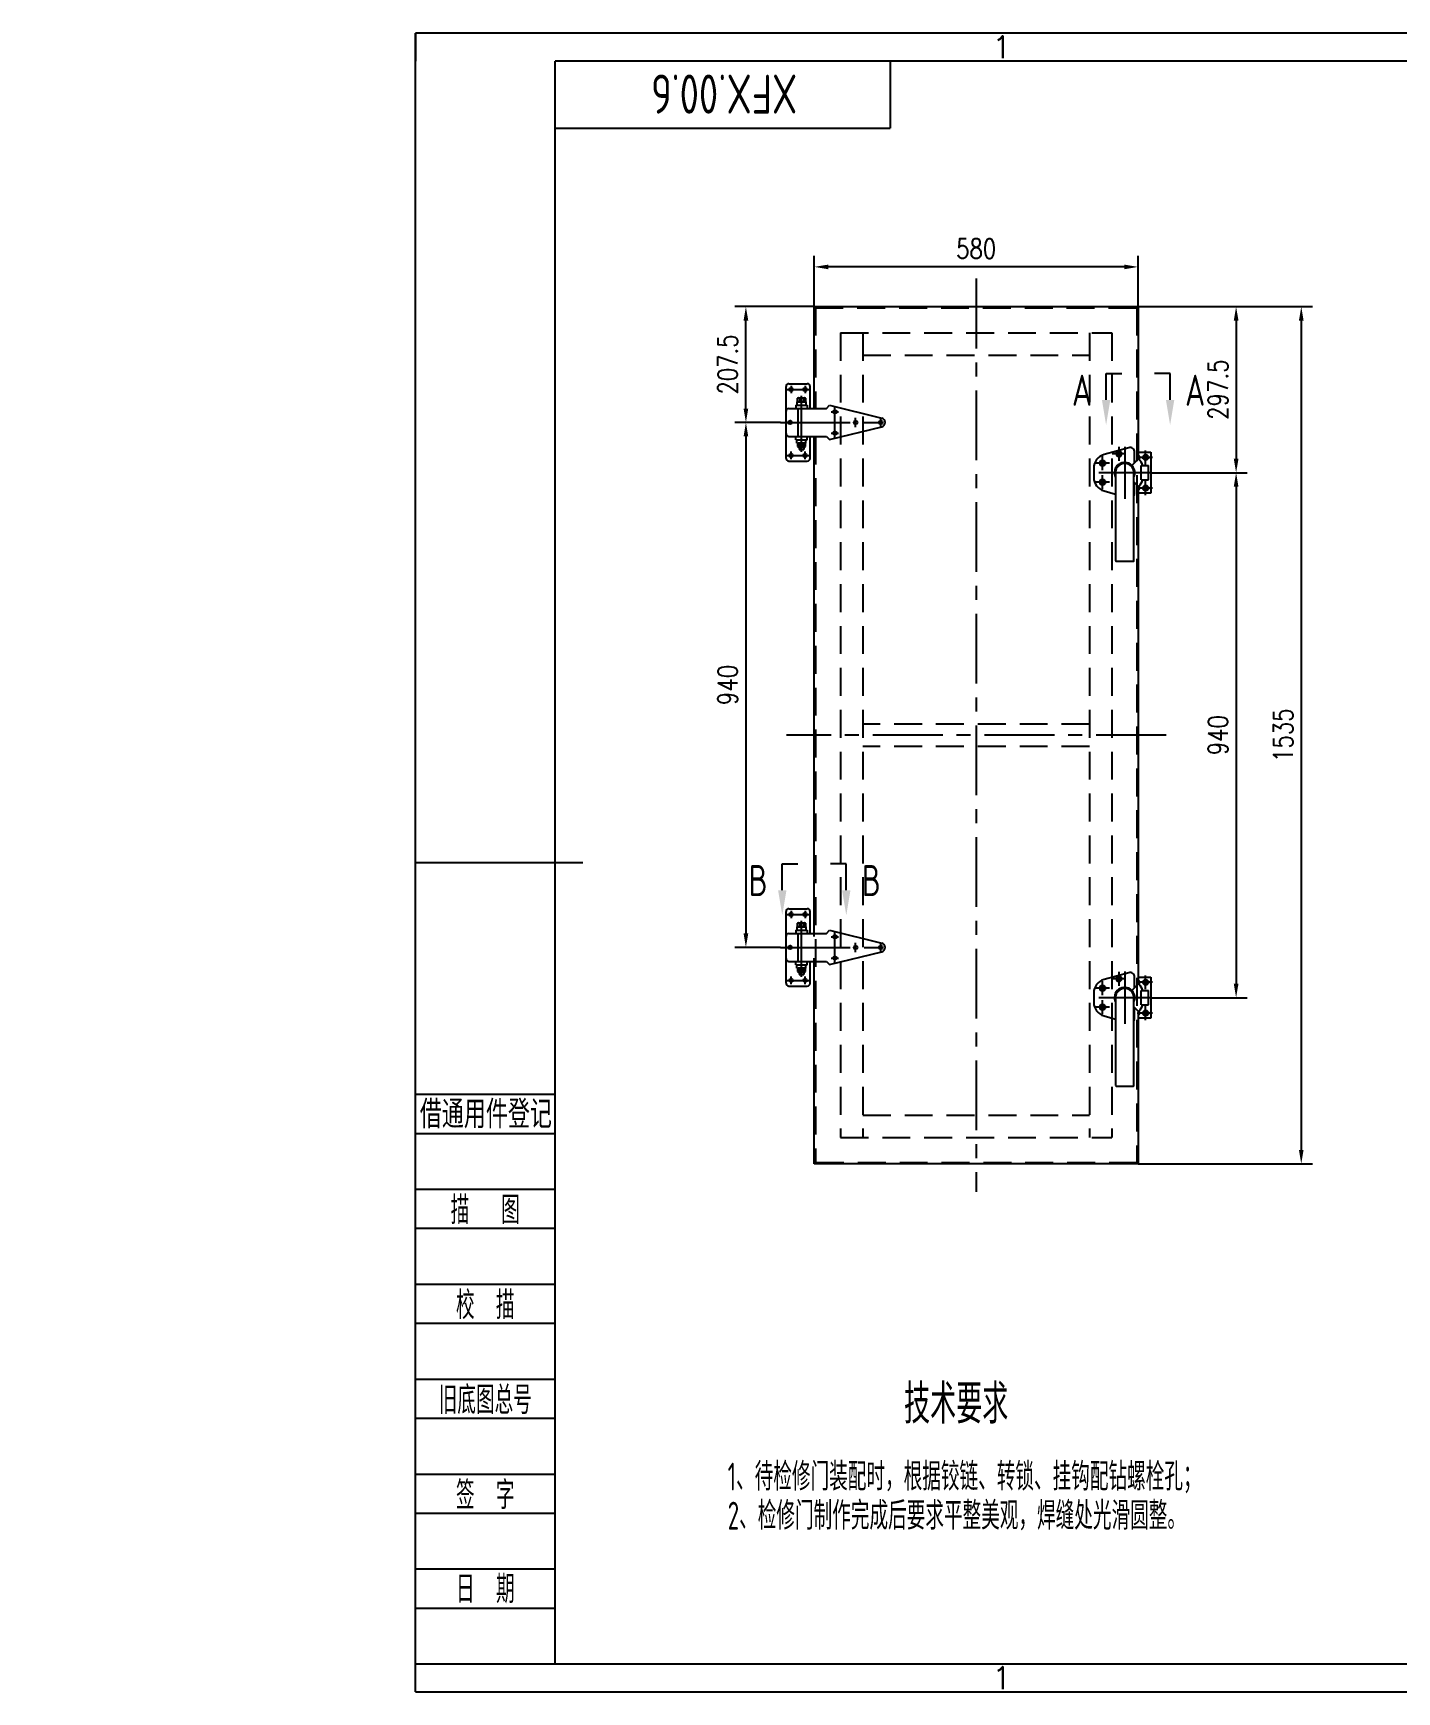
# Model space of a CAD drawing. Header units: inches. Extents: x -935 to 3950, y -50 to 2920.
# Drawn here: x -935 to 1508, y -50 to 2920 of the extents above; entities that cross this region are included whole.
import ezdxf
from ezdxf.enums import TextEntityAlignment as Align

# ---------------------------------------------------------------- set-up
doc = ezdxf.new("R2010")
doc.units = ezdxf.units.IN
doc.header["$LTSCALE"] = 100
doc.linetypes.add('CENTER', pattern=[2, 1.25, -0.25, 0.25, -0.25])
doc.linetypes.add('DASHED', pattern=[0.75, 0.5, -0.25])
for name, color, linetype in [('1轮廓实线层', 7, 'Continuous'), ('2细线层', 4, 'Continuous'), ('3中心线层', 1, 'CENTER'), ('4虚线层', 6, 'DASHED'), ('5剖面线层', 2, 'Continuous'), ('6文字层', 3, 'Continuous'), ('7标注层', 4, 'Continuous'), ('8符号标注层', 31, 'Continuous'), ('图框层', 7, 'Continuous')]:
    doc.layers.add(name, color=color, linetype=linetype)
doc.styles.add('PC_TEXTSTYLE', font='isocp.shx', dxfattribs={"width": 0.8, "bigfont": 'hzfs.shx'})
doc.styles.add('TH_GBDIM', font='romans.shx', dxfattribs={"width": 0.8, "bigfont": 'gbcbig.shx'})
doc.dimstyles.new('TH_GBDIM', dxfattribs={"dimscale": 10, "dimtxt": 3.5, "dimasz": 2.5, "dimexe": 2, "dimexo": 0, "dimgap": 1.5, "dimtad": 1, "dimdec": 1, "dimdsep": 46, "dimtxsty": 'TH_GBDIM', "dimcen": 2.5, "dimclrd": 130, "dimclre": 130, "dimclrt": 3, "dimadec": 0, "dimazin": 2, "dimtfac": 0.714286, "dimtdec": 1, "dimtmove": 0, "dimatfit": 3, "dimfxl": 0, "dimtzin": 0, "dimlwd": -1, "dimlwe": -1, "dimarcsym": 0})

# ---------------------------------------------------------------- blocks, each defined once
blk = doc.blocks.new('*D17')
at = {"layer": '7标注层', "color": 130, "transparency": 16777216}
for p, q in [((464.3, 2430.4), (464.3, 2521.5)), ((1019.3, 2501.5), (489.3, 2501.5)), ((1044.3, 2430.4), (1044.3, 2521.5))]:
    blk.add_line(p, q, dxfattribs=at)
for points in [[(489.3, 2505.6), (489.3, 2497.3), (464.3, 2501.5)], [(1019.3, 2505.6), (1019.3, 2497.3), (1044.3, 2501.5)]]:
    blk.add_solid(points, dxfattribs=at)
at = {"layer": 'Defpoints', "color": 0, "transparency": 16777216}
for p in [(464.3, 2501.5), (464.3, 2430.4), (1044.3, 2430.4)]:
    blk.add_point(p, dxfattribs=at)
at = {"layer": '7标注层', "color": 3, "transparency": 16777216, "insert": (754.3, 2534), "char_height": 35, "attachment_point": 5, "style": 'TH_GBDIM'}
blk.add_mtext('580', dxfattribs=at)
blk = doc.blocks.new('*D18')
at = {"layer": '7标注层', "color": 130, "transparency": 16777216}
for p, q in [((1044.3, 2430.4), (1356.5, 2430.4)), ((1336.5, 2405.4), (1336.5, 920.4)), ((1044.3, 895.4), (1356.5, 895.4))]:
    blk.add_line(p, q, dxfattribs=at)
for points in [[(1332.3, 2405.4), (1340.6, 2405.4), (1336.5, 2430.4)], [(1332.3, 920.4), (1340.6, 920.4), (1336.5, 895.4)]]:
    blk.add_solid(points, dxfattribs=at)
at = {"layer": 'Defpoints', "color": 0, "transparency": 16777216}
for p in [(1044.3, 2430.4), (1044.3, 895.4), (1336.5, 895.4)]:
    blk.add_point(p, dxfattribs=at)
at = {"layer": '7标注层', "color": 3, "transparency": 16777216, "insert": (1304, 1662.9), "char_height": 35, "attachment_point": 5, "rotation": 90, "style": 'TH_GBDIM'}
blk.add_mtext('1535', dxfattribs=at)
blk = doc.blocks.new('*D19')
at = {"layer": '7标注层', "color": 130, "transparency": 16777216}
for p, q in [((403.7, 2222.9), (321.8, 2222.9)), ((341.8, 2197.9), (341.8, 1307.9)), ((403.7, 1282.9), (321.8, 1282.9))]:
    blk.add_line(p, q, dxfattribs=at)
for points in [[(337.7, 2197.9), (346, 2197.9), (341.8, 2222.9)], [(337.7, 1307.9), (346, 1307.9), (341.8, 1282.9)]]:
    blk.add_solid(points, dxfattribs=at)
at = {"layer": 'Defpoints', "color": 0, "transparency": 16777216}
for p in [(403.7, 2222.9), (341.8, 1282.9), (403.7, 1282.9)]:
    blk.add_point(p, dxfattribs=at)
at = {"layer": '7标注层', "color": 3, "transparency": 16777216, "insert": (309.3, 1752.9), "char_height": 35, "attachment_point": 5, "rotation": 90, "style": 'TH_GBDIM'}
blk.add_mtext('940', dxfattribs=at)
blk = doc.blocks.new('*D20')
at = {"layer": '7标注层', "color": 130, "transparency": 16777216}
for p, q in [((464.3, 2430.4), (321.8, 2430.4)), ((341.8, 2247.9), (341.8, 2405.4)), ((403.7, 2222.9), (321.8, 2222.9))]:
    blk.add_line(p, q, dxfattribs=at)
for points in [[(337.7, 2405.4), (346, 2405.4), (341.8, 2430.4)], [(337.7, 2247.9), (346, 2247.9), (341.8, 2222.9)]]:
    blk.add_solid(points, dxfattribs=at)
at = {"layer": 'Defpoints', "color": 0, "transparency": 16777216}
for p in [(341.8, 2430.4), (464.3, 2430.4), (403.7, 2222.9)]:
    blk.add_point(p, dxfattribs=at)
at = {"layer": '7标注层', "color": 3, "transparency": 16777216, "insert": (309.3, 2326.7), "char_height": 35, "attachment_point": 5, "rotation": 90, "style": 'TH_GBDIM'}
blk.add_mtext('207.5', dxfattribs=at)
blk = doc.blocks.new('*D21')
at = {"layer": '7标注层', "color": 130, "transparency": 16777216}
for p, q in [((1044.3, 2430.4), (1239.8, 2430.4)), ((1219.8, 2405.4), (1219.8, 2157.9)), ((1066.8, 2132.9), (1239.8, 2132.9))]:
    blk.add_line(p, q, dxfattribs=at)
for points in [[(1215.6, 2405.4), (1224, 2405.4), (1219.8, 2430.4)], [(1215.6, 2157.9), (1224, 2157.9), (1219.8, 2132.9)]]:
    blk.add_solid(points, dxfattribs=at)
at = {"layer": 'Defpoints', "color": 0, "transparency": 16777216}
for p in [(1044.3, 2430.4), (1066.8, 2132.9), (1219.8, 2132.9)]:
    blk.add_point(p, dxfattribs=at)
at = {"layer": '7标注层', "color": 3, "transparency": 16777216, "insert": (1187.3, 2281.7), "char_height": 35, "attachment_point": 5, "rotation": 90, "style": 'TH_GBDIM'}
blk.add_mtext('297.5', dxfattribs=at)
blk = doc.blocks.new('*D22')
at = {"layer": '7标注层', "color": 130, "transparency": 16777216}
for p, q in [((1067, 2132.9), (1239.8, 2132.9)), ((1219.8, 2107.9), (1219.8, 1217.9)), ((1066.8, 1192.9), (1239.8, 1192.9))]:
    blk.add_line(p, q, dxfattribs=at)
for points in [[(1215.6, 2107.9), (1224, 2107.9), (1219.8, 2132.9)], [(1215.6, 1217.9), (1224, 1217.9), (1219.8, 1192.9)]]:
    blk.add_solid(points, dxfattribs=at)
at = {"layer": 'Defpoints', "color": 0, "transparency": 16777216}
for p in [(1067, 2132.9), (1066.8, 1192.9), (1219.8, 1192.9)]:
    blk.add_point(p, dxfattribs=at)
at = {"layer": '7标注层', "color": 3, "transparency": 16777216, "insert": (1187.3, 1662.9), "char_height": 35, "attachment_point": 5, "rotation": 90, "style": 'TH_GBDIM'}
blk.add_mtext('940', dxfattribs=at)
blk = doc.blocks.new('PC_FJL_BLOCK')
at = {"layer": '2细线层'}
for p, q in [((-25, 102), (0, 102)), ((-25, 95), (0, 95)), ((-25, 85), (0, 85)), ((-25, 78), (0, 78)), ((-25, 68), (0, 68)), ((-25, 61), (0, 61)), ((-25, 51), (0, 51)), ((-25, 44), (0, 44)), ((-25, 34), (0, 34)), ((-25, 27), (0, 27)), ((-25, 17), (0, 17)), ((-25, 10), (0, 10)), ((-25, 0), (0, 0))]:
    blk.add_line(p, q, dxfattribs=at)
at = {"layer": '6文字层', "color": 3, "style": 'PC_TEXTSTYLE', "width": 0.715685}
blk.add_text('借通用件登记', height=5, dxfattribs=at).set_placement((-24.22, 95.91), (-0.56, 95.91), align=Align.FIT)
at = {"layer": '6文字层', "color": 3, "style": 'PC_TEXTSTYLE'}
for s, width, p in [('描   图', 0.6667, (-12.5, 81.5)), ('校  描', 0.667, (-12.5, 64.5)), ('旧底图总号', 0.667, (-12.5, 47.5)), ('签  字', 0.667, (-12.5, 30.5)), ('日  期', 0.667, (-12.49, 13.6))]:
    blk.add_text(s, height=5, dxfattribs=dict(at, width=width)).set_placement(p, align=Align.MIDDLE)
at = {"layer": '6文字层', "style": 'PC_TEXTSTYLE'}
for tag, width, p, p2 in [('借通用件登记', 0.671328, (-23.44, 86.36), (-1.25, 86.36)), ('描图', 2.120922, (-23.44, 69.36), (-1.25, 69.36)), ('校图', 2.149976, (-23.75, 52.06), (-1.25, 52.06)), ('旧底图总号', 0.761452, (-22.84, 35.67), (-1.86, 35.67)), ('签字', 2.026939, (-23.14, 18.37), (-1.56, 18.37)), ('日期', 1.89999, (-22.84, 1.37), (-2.17, 1.37))]:
    blk.add_attdef(tag, text='', height=5, dxfattribs=dict(at, width=width)).set_placement(p, p2, align=Align.FIT)
blk = doc.blocks.new('PC_TYDH_BLOCK')
at = {"layer": '2细线层', "linetype": 'Continuous'}
for p in [(60, 0), (0, -12)]:
    blk.add_line(p, (60, -12), dxfattribs=at)
at = {"layer": '6文字层', "style": 'PC_TEXTSTYLE', "width": 1.815486}
blk.add_attdef('图样代号', text='', height=7, rotation=180, dxfattribs=at).set_placement((58.24, -2.4), (2.35, -2.4), align=Align.FIT)

msp = doc.modelspace()

# ---------------------------------------------------------------- hatches: boundary and pattern name
at = {"layer": '5剖面线层', "extrusion": (0, -1.22461e-16, -1)}
h = msp.add_hatch(dxfattribs=at)
h.set_pattern_fill('ANSI31', color=256, scale=10, angle=270, style=0)
h.set_pattern_definition([(315, (1234.627, 1240.02), (22.4506, 22.4506), [])])
h.paths.add_polyline_path([(934.71, 1501.76), (934.33, 1501.38), (930.38, 1501.38), (930.01, 1501.76), (930.01, 1503.26), (930.37, 1503.88), (934.35, 1503.88), (934.71, 1503.26)])
at = {"layer": '5剖面线层'}
h = msp.add_hatch(dxfattribs=at)
h.set_pattern_fill('ANSI31', color=256, scale=10, style=0)
h.set_pattern_definition([(45, (-1234.627, 1758.495), (-22.4506, 22.4506), [])])
h.paths.add_polyline_path([(-934.71, 1496.76), (-934.33, 1497.13), (-930.38, 1497.13), (-930.01, 1496.76), (-930.01, 1495.26), (-930.37, 1494.64), (-934.35, 1494.64), (-934.71, 1495.26)])

# ---------------------------------------------------------------- linework, layer by layer
for p, q in [((434.12, 2260.46), (434.12, 2266.24)), ((435.92, 2266.75), (446.7, 2266.75)), ((446.7, 2259.95), (435.92, 2259.95)), ((437.72, 2266.24), (437.72, 2260.46)), ((444.91, 2266.24), (444.91, 2260.46)), ((448.5, 2266.24), (448.5, 2260.46)), ((434.12, 2185.44), (434.12, 2179.66)), ((446.7, 2185.95), (435.92, 2185.95)), ((435.92, 2179.15), (446.7, 2179.15)), ((437.72, 2179.66), (437.72, 2185.44)), ((444.91, 2179.66), (444.91, 2185.44)), ((448.5, 2179.66), (448.5, 2185.44)), ((434.12, 1320.46), (434.12, 1326.24)), ((435.92, 1326.75), (446.7, 1326.75)), ((446.7, 1319.95), (435.92, 1319.95)), ((437.72, 1326.24), (437.72, 1320.46)), ((444.91, 1326.24), (444.91, 1320.46)), ((448.5, 1326.24), (448.5, 1320.46)), ((434.12, 1245.44), (434.12, 1239.66)), ((446.7, 1245.95), (435.92, 1245.95)), ((435.92, 1239.15), (446.7, 1239.15)), ((437.72, 1239.66), (437.72, 1245.44)), ((444.91, 1239.66), (444.91, 1245.44)), ((448.5, 1239.66), (448.5, 1245.44))]:
    msp.add_line(p, q)
for centre, radius, start, end in [((435.92, 2263.32), 3.42, 58.31982, 121.68018), ((435.92, 2263.37), 3.42, 238.31982, 301.68018), ((441.31, 2253.82), 12.93, 73.85137, 106.14863), ((441.31, 2272.87), 12.93, 253.85137, 286.14863), ((446.7, 2263.32), 3.42, 58.31982, 121.68018), ((446.7, 2263.37), 3.42, 238.31982, 301.68018), ((435.92, 2182.52), 3.42, 58.31982, 121.68018), ((435.92, 2182.57), 3.42, 238.31982, 301.68018), ((441.31, 2173.02), 12.93, 73.85137, 106.14863), ((441.31, 2192.07), 12.93, 253.85137, 286.14863), ((446.7, 2182.52), 3.42, 58.31982, 121.68018), ((446.7, 2182.57), 3.42, 238.31982, 301.68018), ((435.92, 1323.32), 3.42, 58.31982, 121.68018), ((435.92, 1323.37), 3.42, 238.31982, 301.68018), ((441.31, 1313.82), 12.93, 73.85137, 106.14863), ((441.31, 1332.87), 12.93, 253.85137, 286.14863), ((446.7, 1323.32), 3.42, 58.31982, 121.68018), ((446.7, 1323.37), 3.42, 238.31982, 301.68018), ((435.92, 1242.52), 3.42, 58.31982, 121.68018), ((435.92, 1242.57), 3.42, 238.31982, 301.68018), ((441.31, 1233.02), 12.93, 73.85137, 106.14863), ((441.31, 1252.07), 12.93, 253.85137, 286.14863), ((446.7, 1242.52), 3.42, 58.31982, 121.68018), ((446.7, 1242.57), 3.42, 238.31982, 301.68018)]:
    msp.add_arc(centre, radius, start, end)
at = {"layer": '1轮廓实线层', "color": 0}
for p, q in [((464.26, 2430.45), (1044.26, 2430.45)), ((464.26, 2247.95), (464.26, 2430.45)), ((1044.26, 2430.45), (1044.26, 2156.89)), ((464.26, 1302.2), (464.26, 2197.95)), ((1027.7, 2177.68), (983.21, 2165.49)), ((1037.81, 2150.45), (1037.81, 2169.96)), ((1044.26, 2169.45), (1066.76, 2169.45)), ((1066.76, 2169.45), (1066.76, 2096.45)), ((964.81, 2141.37), (964.81, 2124.52)), ((1044.34, 2156.98), (1033.2, 2145.84)), ((1049.76, 2145.95), (1062.76, 2145.95)), ((1049.76, 2119.95), (1049.76, 2145.95)), ((1062.76, 2119.95), (1062.76, 2145.95)), ((1003.8, 2130.82), (1003.81, 2130.69)), ((1003.81, 2130.69), (1003.81, 1975.57)), ((1036.81, 1975.57), (1036.81, 2130.69)), ((1036.81, 2116.45), (1044.34, 2108.92)), ((1037.81, 2095.93), (1037.81, 2115.45)), ((1044.26, 2109), (1044.26, 1216.89)), ((1049.76, 2119.95), (1062.76, 2119.95)), ((983.21, 2100.41), (1003.81, 2094.76)), ((1066.76, 2096.45), (1044.26, 2096.45)), ((1060.36, 2106.34), (1060.36, 2104.55)), ((1004.81, 1974.57), (1035.81, 1974.57)), ((464.26, 895.45), (464.26, 1263.7)), ((1027.7, 1237.68), (983.21, 1225.49)), ((1037.81, 1210.45), (1037.81, 1229.96)), ((1044.26, 1229.45), (1066.76, 1229.45)), ((1066.76, 1229.45), (1066.76, 1156.45)), ((964.81, 1201.37), (964.81, 1184.52)), ((1003.8, 1190.82), (1003.81, 1190.69)), ((1003.81, 1190.69), (1003.81, 1035.57)), ((1044.34, 1216.98), (1033.2, 1205.84)), ((1036.81, 1035.57), (1036.81, 1190.69)), ((1049.76, 1205.95), (1062.76, 1205.95)), ((1049.76, 1179.95), (1049.76, 1205.95)), ((1062.76, 1179.95), (1062.76, 1205.95)), ((983.21, 1160.41), (1003.81, 1154.76)), ((1036.81, 1176.45), (1044.34, 1168.92)), ((1037.81, 1155.93), (1037.81, 1175.45)), ((1044.26, 1169), (1044.26, 895.45)), ((1049.76, 1179.95), (1062.76, 1179.95)), ((1060.36, 1166.34), (1060.36, 1164.55)), ((1066.76, 1156.45), (1044.26, 1156.45)), ((1004.81, 1034.57), (1035.81, 1034.57)), ((1044.26, 895.45), (464.26, 895.45))]:
    msp.add_line(p, q, dxfattribs=at)
at = {"layer": '1轮廓实线层'}
for p, q in [((413.81, 2158.7), (413.81, 2287.2)), ((418.81, 2292.2), (451.81, 2292.2)), ((456.81, 2247.95), (456.81, 2287.2)), ((433.31, 2259.95), (449.31, 2259.95)), ((433.31, 2259.95), (433.31, 2253.95)), ((449.31, 2259.95), (449.31, 2253.95)), ((418.81, 2247.95), (486.31, 2247.95)), ((431.31, 2253.95), (451.31, 2253.95)), ((431.31, 2253.95), (431.31, 2247.95)), ((435.31, 2197.95), (435.31, 2247.95)), ((451.31, 2253.95), (451.31, 2247.95)), ((486.31, 2247.95), (491.31, 2253.7)), ((491.31, 2253.7), (585.21, 2230.72)), ((418.81, 2197.95), (486.31, 2197.95)), ((431.31, 2191.95), (431.31, 2197.95)), ((451.31, 2191.95), (451.31, 2197.95)), ((456.81, 2158.7), (456.81, 2197.95)), ((486.31, 2197.95), (491.31, 2192.2)), ((491.31, 2192.2), (585.21, 2215.18)), ((431.31, 2191.95), (451.31, 2191.95)), ((433.31, 2185.95), (433.31, 2191.95)), ((433.31, 2185.95), (449.31, 2185.95)), ((437.31, 2179.15), (437.31, 2174.56)), ((437.31, 2174.56), (445.31, 2174.56)), ((445.31, 2179.15), (445.31, 2174.56)), ((449.31, 2185.95), (449.31, 2191.95)), ((418.81, 2153.7), (451.81, 2153.7)), ((-250, 1435), (50, 1435)), ((413.81, 1218.7), (413.81, 1347.2)), ((418.81, 1352.2), (451.81, 1352.2)), ((456.81, 1307.95), (456.81, 1347.2)), ((418.81, 1307.95), (486.31, 1307.95)), ((431.31, 1313.95), (451.31, 1313.95)), ((431.31, 1313.95), (431.31, 1307.95)), ((433.31, 1319.95), (449.31, 1319.95)), ((433.31, 1319.95), (433.31, 1313.95)), ((435.31, 1257.95), (435.31, 1307.95)), ((449.31, 1319.95), (449.31, 1313.95)), ((451.31, 1313.95), (451.31, 1307.95)), ((486.31, 1307.95), (491.31, 1313.7)), ((491.31, 1313.7), (585.21, 1290.72)), ((418.81, 1257.95), (486.31, 1257.95)), ((431.31, 1251.95), (431.31, 1257.95)), ((431.31, 1251.95), (451.31, 1251.95)), ((433.31, 1245.95), (433.31, 1251.95)), ((449.31, 1245.95), (449.31, 1251.95)), ((451.31, 1251.95), (451.31, 1257.95)), ((456.81, 1218.7), (456.81, 1257.95)), ((486.31, 1257.95), (491.31, 1252.2)), ((491.31, 1252.2), (585.21, 1275.18)), ((433.31, 1245.95), (449.31, 1245.95)), ((437.31, 1239.15), (437.31, 1234.56)), ((437.31, 1234.56), (445.31, 1234.56)), ((445.31, 1239.15), (445.31, 1234.56)), ((418.81, 1213.7), (451.81, 1213.7))]:
    msp.add_line(p, q, dxfattribs=at)
for centre in [(422.81, 2281.95), (447.81, 2281.95), (501.31, 2241.95), (420.81, 2222.95), (501.31, 2203.95), (538.31, 2222.95), (583.31, 2222.95), (422.81, 2163.95), (447.81, 2163.95), (422.81, 1341.95), (447.81, 1341.95), (420.81, 1282.95), (501.31, 1301.95), (538.31, 1282.95), (583.31, 1282.95), (501.31, 1263.95), (422.81, 1223.95), (447.81, 1223.95)]:
    msp.add_circle(centre, 3.25, dxfattribs=at)
at = {"layer": '1轮廓实线层', "color": 0}
for centre, radius in [((1010.06, 2166.95), 2.75), ((980.62, 2149.95), 5), ((980.62, 2149.95), 2.75), ((1057.76, 2160.45), 5), ((1057.76, 2160.45), 2.75), ((980.62, 2115.95), 5), ((980.62, 2115.95), 2.75), ((1057.76, 2105.45), 5), ((1057.76, 2105.45), 2.75), ((1010.06, 1226.95), 2.75), ((1057.76, 1220.45), 5), ((1057.76, 1220.45), 2.75), ((980.62, 1209.95), 5), ((980.62, 1209.95), 2.75), ((980.62, 1175.95), 5), ((980.62, 1175.95), 2.75), ((1057.76, 1165.45), 5), ((1057.76, 1165.45), 2.75)]:
    msp.add_circle(centre, radius, dxfattribs=at)
at = {"layer": '1轮廓实线层'}
for centre, radius, start, end in [((418.81, 2287.2), 5, 90, 180), ((451.81, 2287.2), 5, 0, 90), ((418.81, 2242.95), 5, 90, 180), ((583.31, 2222.95), 8, 283.75099, 76.24901), ((418.81, 2202.95), 5, 180, 270), ((418.81, 2158.7), 5, 180, 270), ((451.81, 2158.7), 5, 270, 0), ((418.81, 1347.2), 5, 90, 180), ((451.81, 1347.2), 5, 0, 90), ((418.81, 1302.95), 5, 90, 180), ((583.31, 1282.95), 8, 283.75099, 76.24901), ((418.81, 1262.95), 5, 180, 270), ((418.81, 1218.7), 5, 180, 270), ((451.81, 1218.7), 5, 270, 0)]:
    msp.add_arc(centre, radius, start, end, dxfattribs=at)
at = {"layer": '1轮廓实线层', "color": 0}
for centre, radius, start, end in [((1010.06, 2166.95), 5, 125.66757, 84.97545), ((1029.81, 2169.96), 8, 0, 105.32151), ((989.81, 2141.37), 25, 105.32151, 180), ((1020.31, 2132.95), 18.48, 45, 206.78207), ((1020.31, 2132.95), 16.64, 352.66867, 187.33133), ((1020.31, 2132.95), 18.22, 334.89813, 41.85391), ((1041.76, 2160.45), 5, 318.81546, 60), ((1041.76, 2160.45), 2.75, 335.38002, 24.61998), ((1045.05, 2156.27), 1, 43.31459, 135), ((1020.31, 2132.95), 35, 21.80375, 43.31459), ((989.81, 2124.52), 25, 180, 254.67849), ((1041.76, 2105.45), 5, 300, 41.18476), ((1045.05, 2109.62), 1, 225, 316.68541), ((1020.31, 2132.95), 35, 316.68541, 338.19625), ((1029.81, 2095.93), 8, 331.04498, 0), ((1041.76, 2105.45), 2.75, 335.38002, 24.61998), ((1004.81, 1975.57), 1, 180, 270), ((1035.81, 1975.57), 1, 270, 0), ((989.81, 1201.37), 25, 105.32151, 180), ((1010.06, 1226.95), 5, 125.66757, 84.97545), ((1029.81, 1229.96), 8, 0, 105.32151), ((1041.76, 1220.45), 5, 318.81546, 60), ((1041.76, 1220.45), 2.75, 335.38002, 24.61998), ((1020.31, 1192.95), 18.48, 45, 206.78207), ((1020.31, 1192.95), 16.64, 352.66867, 187.33133), ((1020.31, 1192.95), 18.22, 334.89813, 41.85391), ((1045.05, 1216.27), 1, 43.31459, 135), ((1020.31, 1192.95), 35, 21.80375, 43.31459), ((989.81, 1184.52), 25, 180, 254.67849), ((1041.76, 1165.45), 5, 300, 41.18476), ((1041.76, 1165.45), 2.75, 335.38002, 24.61998), ((1045.05, 1169.62), 1, 225, 316.68541), ((1020.31, 1192.95), 35, 316.68541, 338.19625), ((1029.81, 1155.93), 8, 331.04498, 0), ((1004.81, 1035.57), 1, 180, 270), ((1035.81, 1035.57), 1, 270, 0)]:
    msp.add_arc(centre, radius, start, end, dxfattribs=at)
for points, knots in [([(1007.15, 2171.01), (1007.18, 2171.03), (1007.62, 2171.34), (1008.64, 2171.76), (1009.77, 2171.97), (1010.42, 2171.93), (1010.5, 2171.93)], [0, 0, 0, 0, 0.0358734, 0.4496697, 0.9270616, 1, 1, 1, 1]), ([(1033.2, 2145.84), (1033.21, 2145.83), (1033.22, 2145.81), (1033.34, 2145.69), (1033.53, 2145.51), (1033.72, 2145.31), (1033.84, 2145.16), (1033.88, 2145.1)], [0, 0, 0, 0, 0.2143496, 0.4287079, 0.6432114, 0.8577279, 1, 1, 1, 1]), ([(1036.81, 2130.69), (1036.81, 2130.71), (1036.81, 2130.75), (1036.82, 2130.79), (1036.82, 2130.82)], [0, 0, 0, 0, 0.3541795, 1, 1, 1, 1]), ([(1007.15, 1231.01), (1007.18, 1231.03), (1007.62, 1231.34), (1008.64, 1231.76), (1009.77, 1231.97), (1010.42, 1231.93), (1010.5, 1231.93)], [0, 0, 0, 0, 0.0358734, 0.4496697, 0.9270616, 1, 1, 1, 1]), ([(1033.2, 1205.84), (1033.21, 1205.83), (1033.22, 1205.81), (1033.34, 1205.69), (1033.53, 1205.51), (1033.72, 1205.31), (1033.84, 1205.16), (1033.88, 1205.1)], [0, 0, 0, 0, 0.2143496, 0.4287079, 0.6432114, 0.8577279, 1, 1, 1, 1]), ([(1036.81, 1190.69), (1036.81, 1190.71), (1036.81, 1190.75), (1036.82, 1190.79), (1036.82, 1190.82)], [0, 0, 0, 0, 0.3541795, 1, 1, 1, 1])]:
    msp.add_open_spline(points, degree=3, knots=knots, dxfattribs=at)
at = {"layer": '2细线层'}
for p, q in [((-250, -50), (-250, 2920)), ((3950, 2920), (-250, 2920)), ((-250, 2920), (-250, 2870)), ((437.91, 2179.15), (437.91, 2174.56)), ((444.71, 2179.15), (444.71, 2174.56)), ((444.71, 2179.15), (444.71, 2174.56)), ((437.91, 1239.15), (437.91, 1234.56)), ((444.71, 1239.15), (444.71, 1234.56)), ((444.71, 1239.15), (444.71, 1234.56)), ((-250, -50), (-250, 0)), ((-250, -50), (3950, -50))]:
    msp.add_line(p, q, dxfattribs=at)
at = {"layer": '3中心线层'}
for p, q in [((754.26, 2480.45), (754.26, 845.45)), ((422.81, 2288.7), (422.81, 2275.2)), ((447.81, 2288.7), (447.81, 2275.2)), ((413.81, 2281.95), (456.81, 2281.95)), ((441.31, 2170.17), (441.31, 2270.5)), ((494.69, 2241.95), (507.94, 2241.95)), ((501.31, 2194.64), (501.31, 2251.25)), ((538.31, 2214.71), (538.31, 2231.18)), ((583.31, 2214.71), (583.31, 2231.18)), ((403.68, 2222.95), (597.02, 2222.95)), ((494.69, 2203.95), (507.94, 2203.95)), ((422.81, 2157.2), (422.81, 2170.7)), ((447.81, 2157.2), (447.81, 2170.7)), ((1010.06, 2154.45), (1010.06, 2179.45)), ((1020.31, 2179.59), (1020.31, 2086.3)), ((1057.76, 2147.95), (1057.76, 2172.95)), ((413.81, 2163.95), (456.81, 2163.95)), ((993.12, 2149.95), (968.12, 2149.95)), ((980.62, 2137.45), (980.62, 2162.45)), ((1022.56, 2166.95), (997.56, 2166.95)), ((1070.26, 2160.45), (1045.26, 2160.45)), ((993.12, 2115.95), (968.12, 2115.95)), ((1066.96, 2132.95), (973.67, 2132.95)), ((980.62, 2103.45), (980.62, 2128.45)), ((1057.76, 2092.95), (1057.76, 2117.95)), ((1070.26, 2105.45), (1045.26, 2105.45)), ((1094.26, 1662.95), (414.26, 1662.95)), ((413.81, 1341.95), (456.81, 1341.95)), ((422.81, 1348.7), (422.81, 1335.2)), ((447.81, 1348.7), (447.81, 1335.2)), ((441.31, 1230.17), (441.31, 1330.5)), ((501.31, 1254.64), (501.31, 1311.25)), ((403.68, 1282.95), (597.02, 1282.95)), ((494.69, 1301.95), (507.94, 1301.95)), ((538.31, 1274.71), (538.31, 1291.18)), ((583.31, 1274.71), (583.31, 1291.18)), ((494.69, 1263.95), (507.94, 1263.95)), ((413.81, 1223.95), (456.81, 1223.95)), ((422.81, 1217.2), (422.81, 1230.7)), ((447.81, 1217.2), (447.81, 1230.7)), ((980.62, 1197.45), (980.62, 1222.45)), ((1022.56, 1226.95), (997.56, 1226.95)), ((1010.06, 1214.45), (1010.06, 1239.45)), ((1020.31, 1239.59), (1020.31, 1146.3)), ((1070.26, 1220.45), (1045.26, 1220.45)), ((1057.76, 1207.95), (1057.76, 1232.95)), ((993.12, 1209.95), (968.12, 1209.95)), ((1066.96, 1192.95), (973.67, 1192.95)), ((980.62, 1163.45), (980.62, 1188.45)), ((993.12, 1175.95), (968.12, 1175.95)), ((1070.26, 1165.45), (1045.26, 1165.45)), ((1057.76, 1152.95), (1057.76, 1177.95))]:
    msp.add_line(p, q, dxfattribs=at)
at = {"layer": '4虚线层', "color": 6}
for p, q in [((466.26, 2428.45), (1042.26, 2428.45)), ((466.26, 2428.45), (466.26, 2247.95)), ((1042.26, 2428.45), (1042.26, 897.45)), ((511.26, 2383.45), (511.26, 942.45)), ((511.26, 2383.45), (997.26, 2383.45)), ((551.26, 2383.45), (551.26, 942.45)), ((957.26, 2383.45), (957.26, 942.45)), ((997.26, 2383.45), (997.26, 942.45)), ((551.26, 2343.45), (957.26, 2343.45)), ((466.26, 2197.95), (466.26, 897.45)), ((957.26, 1682.95), (551.26, 1682.95)), ((957.26, 1642.95), (551.26, 1642.95)), ((551.26, 982.45), (957.26, 982.45)), ((511.26, 942.45), (997.26, 942.45)), ((1042.26, 897.45), (466.26, 897.45))]:
    msp.add_line(p, q, dxfattribs=at)
at = {"layer": '7标注层', "color": 130}
for p, q in [((986.93, 2263.32), (986.93, 2310.76)), ((1101.58, 2263.32), (1101.58, 2310.76)), ((406.93, 1385.4), (406.93, 1432.84)), ((521.58, 1385.4), (521.58, 1432.84))]:
    msp.add_line(p, q, dxfattribs=at)
for points in [[(979.43, 2263.32), (994.43, 2263.32), (986.93, 2218.32)], [(1109.08, 2263.32), (1094.08, 2263.32), (1101.58, 2218.32)], [(399.43, 1385.4), (414.43, 1385.4), (406.93, 1340.4)], [(529.08, 1385.4), (514.08, 1385.4), (521.58, 1340.4)]]:
    msp.add_solid(points, dxfattribs=at)
at = {"layer": '8符号标注层', "color": 7}
for p, q in [((986.93, 2310.76), (1015.05, 2310.76)), ((1101.58, 2310.76), (1073.46, 2310.76)), ((406.93, 1432.84), (435.05, 1432.84)), ((521.58, 1432.84), (493.46, 1432.84))]:
    msp.add_line(p, q, dxfattribs=at)
at = {"layer": '图框层'}
for p, q in [((0, 0), (0, 2870)), ((3900, 2870), (0, 2870)), ((0, 0), (3900, 0))]:
    msp.add_line(p, q, dxfattribs=at)

# ---------------------------------------------------------------- block references
ref = msp.add_blockref('PC_TYDH_BLOCK', (0, 2870), dxfattribs=dict(at, xscale=10, yscale=10, zscale=10))
ref.add_attrib('图样代号', 'XFX.00.6', dxfattribs={"layer": '6文字层', "height": 70, "rotation": 180, "style": 'PC_TEXTSTYLE', "width": 0.8}).set_placement((302.93, 2845.97), align=Align.CENTER)
at = {"layer": '图框层', "xscale": 10, "yscale": 10, "zscale": 10}
msp.add_blockref('PC_FJL_BLOCK', (0, 0), dxfattribs=at)

# ---------------------------------------------------------------- texts
at = {"layer": '6文字层', "style": 'TH_GBDIM'}
for p in [(800, 2895), (800, -25)]:
    msp.add_text('1', height=40, dxfattribs=at).set_placement(p, align=Align.MIDDLE)
at = {"layer": '6文字层', "style": 'PC_TEXTSTYLE', "width": 0.667}
msp.add_text('技术要求', height=70, dxfattribs=at).set_placement((718.4, 500.41), align=Align.TOP_CENTER)
for s, p in [('1、待检修门装配时，根据铰链、转锁、挂钩配钻螺栓孔；', (309.2, 360.41)), ('2、检修门制作完成后要求平整美观，焊缝处光滑圆整。', (309.2, 290.41))]:
    msp.add_text(s, height=50, dxfattribs=at).set_placement(p, align=Align.TOP_LEFT)
at = {"layer": '6文字层', "char_height": 55.68, "attachment_point": 2, "style": 'PC_TEXTSTYLE'}
for s, insert in [('A', (943.75, 2308.49)), ('A', (1146.41, 2308.49)), ('B', (363.75, 1430.57)), ('B', (566.41, 1430.57))]:
    msp.add_mtext(s, dxfattribs=dict(at, insert=insert))

# ---------------------------------------------------------------- dimensions: what is measured, and where the dimension line sits
at = {"layer": '7标注层'}
for base, p1, p2, angle, picture, middle in [((464.26, 2501.47), (1044.26, 2430.45), (464.26, 2430.45), 180, '*D17', (754.26, 2501.47)), ((1336.48, 895.45), (1044.26, 2430.45), (1044.26, 895.45), 90, '*D18', (1336.48, 1662.95)), ((1219.79, 2132.95), (1044.26, 2430.45), (1066.76, 2132.95), 90, '*D21', (1219.79, 2281.7)), ((1219.79, 1192.95), (1066.96, 2132.95), (1066.76, 1192.95), 90, '*D22', (1219.79, 1662.95))]:
    dim = msp.add_linear_dim(base=base, p1=p1, p2=p2, angle=angle, dimstyle='TH_GBDIM', dxfattribs=at)
    dim.commit()
    dim.dimension.update_dxf_attribs({"geometry": picture, "text_midpoint": middle, "dimtype": 160})
for base, p2, picture, middle in [((341.82, 2430.45), (464.26, 2430.45), '*D20', (309.32, 2326.7)), ((341.82, 1282.95), (403.68, 1282.95), '*D19', (309.32, 1752.95))]:
    dim = msp.add_linear_dim(base=base, p1=(403.68, 2222.95), p2=p2, angle=90, dimstyle='TH_GBDIM', dxfattribs=at)
    dim.commit()
    dim.dimension.update_dxf_attribs({"geometry": picture, "text_midpoint": middle})

doc.saveas('drawing.dxf')
